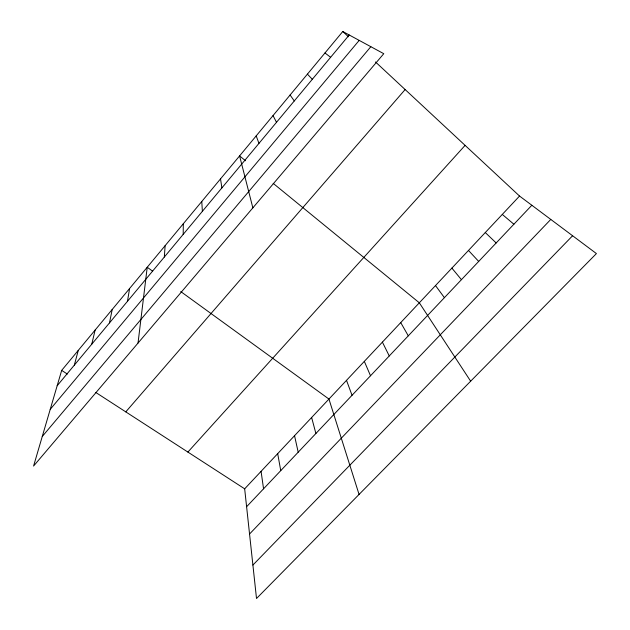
<?xml version="1.0" encoding="UTF-8"?>
<svg xmlns="http://www.w3.org/2000/svg" width="630" height="630" viewBox="0 0 630 630"><rect width="100%" height="100%" fill="white"/><g stroke="black" fill="none" stroke-linecap="round" stroke-linejoin="round"><path stroke-width="0.94" d="M183.196 234.368L183.306 223.752M164.328 257.032L165.123 245.676M138.025 343.066L147.223 267.254L152.649 271.191M127.48 301.29L129.591 288.509M109.486 322.899L112.227 309.44M91.775 344.177L95.122 330.065M74.332 365.116L78.278 350.375M61.677 370.385L33.579 466.05L383.772 53.7L342.783 31.5L61.677 370.385L67.331 374.047M57.165 385.741L349.209 34.981M50.227 409.35L359.195 40.391M42.257 436.488L370.849 46.699M125.779 411.878L405.137 89.547M187.882 452.072L465.098 145.373M244.668 488.825L519.537 196.056L596.421 253.575L256.512 598.5L244.668 488.825L95.807 392.474M246.606 506.717L531.838 205.262M249.551 534.012L550.777 219.429M252.906 565.055L572.599 235.754M180.755 291.572L328.947 399.058L359.061 494.44M324.978 52.967L330.624 57.299M245.535 160.76L239.589 155.909L252.858 207.845M273.184 183.362L419.32 302.794L470.657 381.197M502.299 214.42L513.883 224.233M342.783 31.5L348.453 36.776M375.511 61.968L519.537 196.056M485.281 232.541L496.172 242.952M307.416 74.135L312.315 79.285M468.476 250.441L478.69 261.426M451.883 268.112L461.436 279.665M435.503 285.563L444.41 297.667M290.107 95.004L294.273 100.957M400.727 322.599L408.287 335.837M273.034 115.589L276.491 122.314M382.402 342.121L389.261 355.95M364.329 361.368L370.511 375.764M256.197 135.883L258.962 143.364M346.516 380.347L352.036 395.286M311.63 417.509L315.89 433.495M294.541 435.708L298.195 452.19M277.688 453.655L280.752 470.626M220.532 178.881L221.87 187.921M261.072 471.358L263.56 488.801M201.773 201.498L202.38 211.334"/></g></svg>
